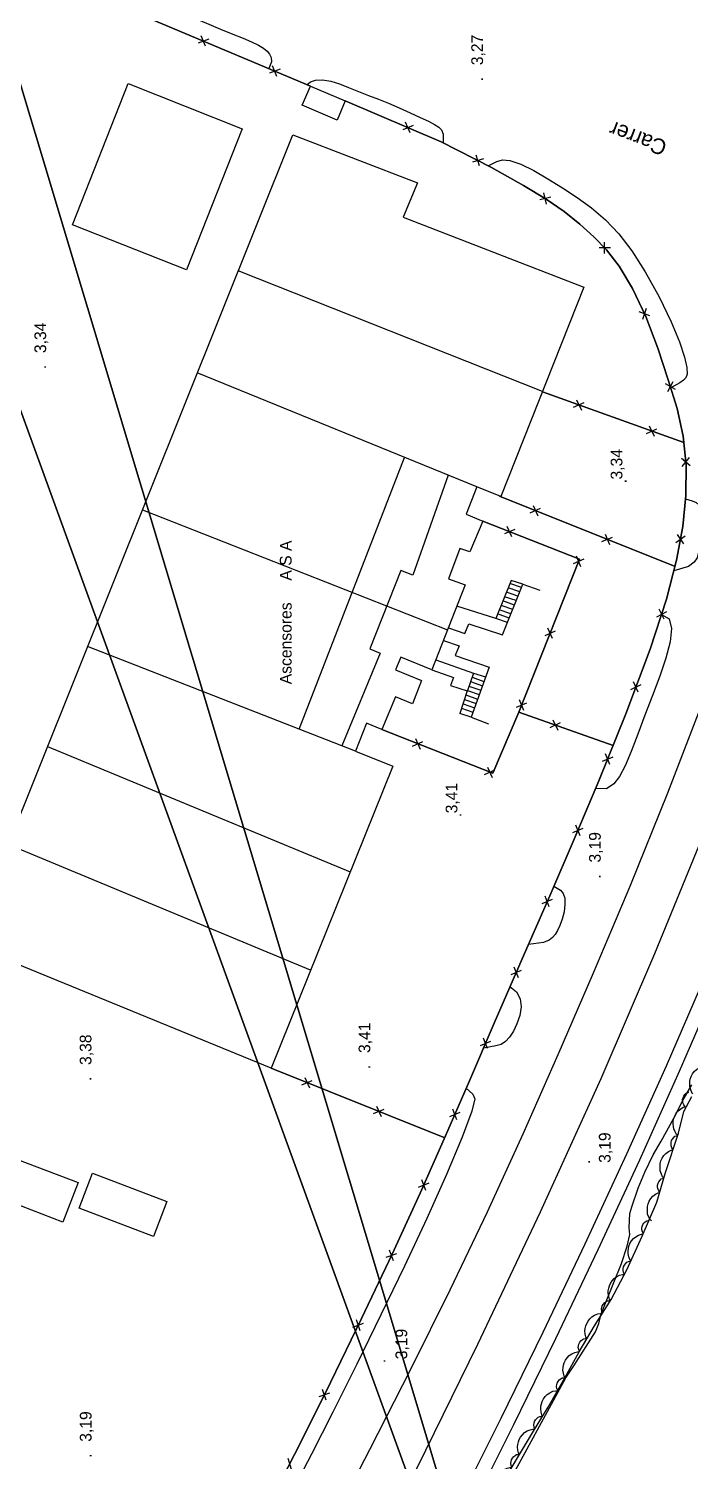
# Model space of a CAD drawing. Extents: x 731854 to 732444, y 4380981 to 4382008.
# Drawn here: x 732074.6 to 732159.3, y 4381101.1 to 4381284.5 of the extents above; entities that cross this region are included whole.
import ezdxf

# ---------------------------------------------------------------- set-up
doc = ezdxf.new("R2010")
doc.units = 0
doc.layers.get('0').update_dxf_attribs({"linetype": 'CONTINUOUS'})
for name, color, linetype in [('1', 7, 'CONTINUOUS'), ('3', 7, 'CONTINUOUS'), ('44', 7, 'CONTINUOUS'), ('48', 7, 'CONTINUOUS'), ('50', 7, 'CONTINUOUS'), ('53', 7, 'CONTINUOUS'), ('PATTERN_CLASS', 7, 'CONTINUOUS')]:
    doc.layers.add(name, color=color, linetype=linetype)

msp = doc.modelspace()

# ---------------------------------------------------------------- linework, layer by layer
at = {"layer": '1', "color": 0, "linetype": 'CONTINUOUS'}
for p, q in [((732110.68, 4381277.1), (732079.21, 4381290.37)), ((732097.69, 4381283.14), (732096.33, 4381282.61)), ((732097.27, 4381282.21), (732096.71, 4381283.55)), ((732106.81, 4381279.3), (732105.45, 4381278.76)), ((732106.39, 4381278.36), (732105.83, 4381279.71)), ((732123.85, 4381272.06), (732122.49, 4381271.53)), ((732123.43, 4381271.13), (732122.87, 4381272.48)), ((732132.82, 4381267.8), (732131.43, 4381267.37)), ((732132.34, 4381266.9), (732131.88, 4381268.29)), ((732141.45, 4381262.88), (732140.03, 4381262.55)), ((732140.9, 4381262.02), (732140.54, 4381263.43)), ((732149.07, 4381256.39), (732147.61, 4381256.42)), ((732148.33, 4381255.69), (732148.33, 4381257.15)), ((732154.13, 4381247.72), (732152.76, 4381248.22)), ((732153.2, 4381247.3), (732153.67, 4381248.68)), ((732140.38, 4381238), (732158.46, 4381231.48)), ((732157.39, 4381238.29), (732156.11, 4381238.99)), ((732156.41, 4381238.02), (732157.08, 4381239.31)), ((732144.36, 4381236.01), (732145.69, 4381236.62)), ((732144.73, 4381236.96), (732145.36, 4381235.65)), ((732153.67, 4381232.65), (732155, 4381233.26)), ((732154.04, 4381233.61), (732154.67, 4381232.29)), ((732159.27, 4381228.5), (732158.16, 4381229.44)), ((732158.25, 4381228.42), (732159.17, 4381229.56)), ((732134.89, 4381224.64), (732157.34, 4381215.63)), ((732139.2, 4381223.45), (732139.78, 4381222.12)), ((732138.8, 4381222.51), (732140.14, 4381223.07)), ((732136.86, 4381220.36), (732135.52, 4381219.79)), ((732136.47, 4381219.41), (732135.87, 4381220.74)), ((732148.38, 4381219.76), (732148.97, 4381218.43)), ((732158.45, 4381218.51), (732157.63, 4381219.72)), ((732147.99, 4381218.82), (732149.33, 4381219.38)), ((732157.45, 4381218.71), (732158.64, 4381219.55)), ((732144.36, 4381216), (732145.69, 4381216.59)), ((732145.3, 4381215.6), (732144.74, 4381216.95)), ((732137.24, 4381211.81), (732135.76, 4381212.33)), ((732137.47, 4381212.37), (732135.98, 4381212.88)), ((732137.69, 4381212.92), (732136.2, 4381213.43)), ((732137.86, 4381213.35), (732136.37, 4381213.85)), ((732136.57, 4381210.13), (732135.08, 4381210.65)), ((732136.79, 4381210.69), (732135.31, 4381211.21)), ((732137.02, 4381211.25), (732135.53, 4381211.76)), ((732135.9, 4381208.46), (732134.41, 4381208.98)), ((732136.12, 4381209.02), (732134.64, 4381209.55)), ((732136.34, 4381209.57), (732134.85, 4381210.09)), ((732154.99, 4381209.2), (732156.29, 4381209.87)), ((732155.95, 4381208.87), (732155.31, 4381210.17)), ((732140.7, 4381206.8), (732142.04, 4381207.39)), ((732141.64, 4381206.4), (732141.08, 4381207.75)), ((732131.37, 4381201.44), (732132.89, 4381200.91)), ((732131.56, 4381201.99), (732133.09, 4381201.48)), ((732130.78, 4381199.74), (732132.28, 4381199.22)), ((732130.97, 4381200.31), (732132.49, 4381199.79)), ((732131.17, 4381200.89), (732132.69, 4381200.35)), ((732151.68, 4381199.9), (732153, 4381200.51)), ((732152.63, 4381199.52), (732152.04, 4381200.85)), ((732130.21, 4381198.03), (732131.67, 4381197.52)), ((732130.4, 4381198.61), (732131.88, 4381198.09)), ((732130.59, 4381199.18), (732132.08, 4381198.66)), ((732137.05, 4381197.6), (732138.38, 4381198.19)), ((732137.99, 4381197.2), (732137.42, 4381198.55)), ((732131.24, 4381196.34), (732129.8, 4381196.82)), ((732130.02, 4381197.47), (732131.47, 4381196.96)), ((732137.34, 4381196.98), (732149.42, 4381192.73)), ((732141.69, 4381195.98), (732142.34, 4381194.67)), ((732141.34, 4381195.02), (732142.66, 4381195.64)), ((732123.73, 4381192.64), (732125.07, 4381193.21)), ((732124.12, 4381193.59), (732124.72, 4381192.26)), ((732148.06, 4381190.7), (732149.4, 4381191.28)), ((732149, 4381190.3), (732148.44, 4381191.64)), ((732132.94, 4381189.01), (732134.28, 4381189.58)), ((732133.33, 4381189.95), (732133.93, 4381188.62)), ((732144.26, 4381181.57), (732145.6, 4381182.13)), ((732145.19, 4381181.15), (732144.66, 4381182.51)), ((732140.32, 4381172.49), (732141.67, 4381173.03)), ((732141.25, 4381172.06), (732140.73, 4381173.42)), ((732136.36, 4381163.42), (732137.71, 4381163.96)), ((732137.29, 4381162.99), (732136.76, 4381164.35)), ((732132.43, 4381154.33), (732133.77, 4381154.88)), ((732133.36, 4381153.91), (732132.83, 4381155.27)), ((732105.67, 4381151.42), (732127.87, 4381142.51)), ((732109.98, 4381150.23), (732110.56, 4381148.9)), ((732109.58, 4381149.29), (732110.92, 4381149.85)), ((732119.16, 4381146.54), (732119.75, 4381145.21)), ((732118.77, 4381145.6), (732120.11, 4381146.16)), ((732128.51, 4381145.24), (732129.86, 4381145.79)), ((732129.44, 4381144.81), (732128.91, 4381146.17)), ((732125.44, 4381135.75), (732124.93, 4381137.12)), ((732124.52, 4381136.18), (732125.87, 4381136.72)), ((732121.3, 4381126.74), (732120.82, 4381128.12)), ((732120.39, 4381127.2), (732121.75, 4381127.7)), ((732116.13, 4381118.27), (732117.5, 4381118.76)), ((732117.04, 4381117.8), (732116.57, 4381119.18)), ((732111.79, 4381109.37), (732113.17, 4381109.85)), ((732112.7, 4381108.9), (732112.25, 4381110.29)), ((732108.26, 4381100.04), (732107.83, 4381101.44))]:
    msp.add_line(p, q, dxfattribs=at)
for points in [[(732199.21, 4381302.1), (732193.95, 4381281.55), (732187.92, 4381259.92), (732181.16, 4381237.73), (732174.2, 4381216.69), (732167.53, 4381198.19), (732161.12, 4381181.67), (732154.72, 4381166.03), (732147.83, 4381150.05), (732140.08, 4381133), (732132.07, 4381116.05), (732124.3, 4381100.21), (732115.92, 4381083.92), (732107.02, 4381067.27), (732102.77, 4381059.82)], [(732080.24, 4381290.33), (732080.49, 4381290.64), (732081.07, 4381291.13), (732081.71, 4381291.34), (732082.69, 4381291.16), (732084.31, 4381290.61), (732086.35, 4381289.8), (732088.52, 4381288.85), (732090.78, 4381287.86), (732093.11, 4381286.91), (732095.36, 4381286.01), (732097.4, 4381285.16), (732099.19, 4381284.39), (732100.75, 4381283.76), (732102.07, 4381283.23), (732103.16, 4381282.76), (732104.04, 4381282.35), (732104.69, 4381281.98), (732105.16, 4381281.6), (732105.47, 4381281.21), (732105.66, 4381280.78), (732105.69, 4381280.23), (732105.35, 4381279.35)], [(732097.04, 4381061.21), (732105.71, 4381078.3), (732112.47, 4381091.38), (732118.28, 4381102.61), (732123.58, 4381112.98), (732128.58, 4381123.04), (732133.35, 4381133.01), (732137.92, 4381143.02), (732142.4, 4381153.17), (732146.91, 4381163.63), (732151.58, 4381174.71), (732156.42, 4381186.66), (732161.18, 4381199.07), (732165.59, 4381211.5), (732169.72, 4381223.84), (732173.75, 4381236.19), (732177.8, 4381249.05), (732181.93, 4381262.8), (732186.02, 4381277.19), (732189.92, 4381291.69)], [(732112.24, 4381062.32), (732122.06, 4381081), (732129.24, 4381094.92), (732135.11, 4381106.6), (732140.47, 4381117.6), (732145.85, 4381128.94), (732151.17, 4381140.44), (732156.25, 4381151.73), (732161.15, 4381163.05), (732165.95, 4381174.62), (732170.55, 4381186.15), (732174.86, 4381197.4), (732179.02, 4381208.87), (732183.18, 4381221.07), (732187.35, 4381233.92), (732191.48, 4381247.23), (732195.52, 4381260.94), (732199.41, 4381274.9), (732203.01, 4381288.56)], [(732113.83, 4381061.48), (732123.66, 4381080.17), (732130.85, 4381094.1), (732136.72, 4381105.8), (732142.09, 4381116.82), (732147.48, 4381128.19), (732152.81, 4381139.69), (732157.9, 4381151.01), (732162.81, 4381162.35), (732167.62, 4381173.94), (732172.23, 4381185.48), (732176.55, 4381196.77), (732180.72, 4381208.27), (732184.89, 4381220.5), (732189.07, 4381233.38), (732193.2, 4381246.71), (732197.25, 4381260.44), (732201.15, 4381274.42), (732204.75, 4381288.12)], [(732080.25, 4381259.37), (732087.39, 4381277.43), (732101.96, 4381271.65), (732094.82, 4381253.6), (732080.25, 4381259.37)], [(732114.11, 4381272.77), (732109.65, 4381274.66), (732110.68, 4381277.1), (732115.14, 4381275.21), (732114.11, 4381272.77)], [(732110.25, 4381277.28), (732110.7, 4381277.64), (732111.34, 4381277.88), (732112.23, 4381277.91), (732113.28, 4381277.73), (732114.39, 4381277.39), (732115.58, 4381276.92), (732116.85, 4381276.41), (732118.14, 4381275.9), (732119.39, 4381275.42), (732120.66, 4381274.92), (732122.04, 4381274.32), (732123.44, 4381273.69), (732124.72, 4381273.11), (732125.8, 4381272.62), (732126.57, 4381272.21), (732127.11, 4381271.87), (732127.47, 4381271.5), (732127.66, 4381270.96), (732127.68, 4381269.87)], [(732106.09, 4381096.98), (732109.51, 4381103.61), (732113.25, 4381111.19), (732117.22, 4381119.37), (732121.13, 4381127.6), (732124.72, 4381135.41), (732127.98, 4381142.75), (732131.02, 4381149.79), (732134.2, 4381157.19), (732137.76, 4381165.39), (732141.3, 4381173.48), (732144.45, 4381180.73), (732147.59, 4381188.17), (732151.03, 4381196.76), (732154.15, 4381205.05), (732156.26, 4381211.46), (732157.54, 4381216.42), (732158.32, 4381220.73), (732158.71, 4381224.73), (732158.74, 4381228.59), (732158.38, 4381232.29), (732157.59, 4381235.84), (732156.47, 4381239.53), (732155.13, 4381243.58), (732153.6, 4381247.62), (732151.89, 4381251.19), (732150.18, 4381254.08), (732148.57, 4381256.16), (732146.95, 4381257.82), (732145.15, 4381259.44), (732143.14, 4381261.05), (732140.84, 4381262.64), (732137.93, 4381264.41), (732133.86, 4381266.69), (732127.41, 4381269.98), (732115.14, 4381275.21)], [(732145.68, 4381251.37), (732135.06, 4381224.59), (732131.96, 4381225.83), (732130.6, 4381222.3), (732132.74, 4381221.41), (732131.1, 4381217.48), (732129.81, 4381217.94), (732128.35, 4381214.03), (732130.5, 4381213.28), (732126.23, 4381202.39), (732122.25, 4381204.03), (732121.59, 4381202.38), (732124.91, 4381201.01), (732123.75, 4381198.06), (732121.56, 4381198.96), (732119.81, 4381194.75), (732117.87, 4381195.59), (732116.46, 4381191.99), (732121.22, 4381190.05), (732105.67, 4381151.42), (732066.9, 4381167.3), (732108.43, 4381270.87), (732124.4, 4381264.71), (732122.54, 4381260.32), (732145.68, 4381251.37)], [(732133.41, 4381266.92), (732134.55, 4381267.44), (732135.27, 4381267.67), (732136.22, 4381267.61), (732137.61, 4381267.12), (732139.29, 4381266.29), (732141.08, 4381265.23), (732142.94, 4381264.08), (732144.81, 4381262.85), (732146.65, 4381261.51), (732148.43, 4381259.98), (732150.14, 4381258.19), (732151.81, 4381256.01), (732153.52, 4381253.32), (732155.29, 4381250.12), (732156.85, 4381246.96), (732157.92, 4381244.36), (732158.53, 4381242.42), (732158.83, 4381241.1), (732158.87, 4381240.26), (732158.72, 4381239.77), (732158.41, 4381239.46), (732157.93, 4381239.13), (732156.79, 4381238.49)], [(732158.66, 4381224.27), (732159.52, 4381224.04), (732160.02, 4381223.8), (732160.42, 4381223.48), (732160.69, 4381222.96), (732160.85, 4381222.17), (732160.89, 4381221.16), (732160.81, 4381220.09), (732160.67, 4381219.06), (732160.51, 4381218.14), (732160.35, 4381217.37), (732160.15, 4381216.75), (732159.78, 4381216.19), (732159.06, 4381215.64), (732157.19, 4381215.05)], [(732119.81, 4381194.75), (732134.01, 4381189.15), (732137.34, 4381196.98), (732145.12, 4381216.56), (732132.74, 4381221.41)], [(732128.34, 4381207.77), (732130.44, 4381207.06), (732130.96, 4381208.3), (732135.26, 4381206.89), (732137.86, 4381213.35), (732140.05, 4381212.61)], [(732136.37, 4381213.85), (732134.4, 4381208.96), (732129.43, 4381210.56)], [(732155.61, 4381209.49), (732156.58, 4381208.94), (732156.87, 4381207.69), (732156.69, 4381205.96), (732156.16, 4381203.9), (732155.37, 4381201.58), (732154.44, 4381199.11), (732153.49, 4381196.6), (732152.56, 4381194.17), (732151.71, 4381191.94), (732150.95, 4381190.09), (732150.24, 4381188.75), (732149.51, 4381187.81), (732148.58, 4381187.16), (732147.18, 4381187.21)], [(732127.7, 4381206.15), (732129.71, 4381205.46), (732129.19, 4381204.23), (732133.54, 4381202.73), (732131.24, 4381196.33), (732133.46, 4381195.5)], [(732126.74, 4381203.69), (732131.56, 4381201.99), (732130.73, 4381199.62)], [(732126.23, 4381202.39), (732129, 4381201.42), (732128.63, 4381200.37), (732130.76, 4381199.69), (732129.8, 4381196.82)], [(732141.83, 4381174.69), (732142.66, 4381174.19), (732143.01, 4381173.78), (732143.22, 4381173.17), (732143.25, 4381172.35), (732143.13, 4381171.41), (732142.89, 4381170.48), (732142.59, 4381169.69), (732142.28, 4381169.04), (732141.98, 4381168.53), (732141.67, 4381168.13), (732141.25, 4381167.8), (732140.49, 4381167.51), (732138.58, 4381167.26)], [(732136.22, 4381161.85), (732137.04, 4381161.16), (732137.53, 4381160.28), (732137.64, 4381159.25), (732137.46, 4381158.17), (732137.1, 4381157.09), (732136.66, 4381156.13), (732136.17, 4381155.37), (732135.65, 4381154.81), (732135.07, 4381154.44), (732134.41, 4381154.25), (732132.82, 4381153.98)], [(732130.61, 4381148.84), (732131.48, 4381148.1), (732131.73, 4381147.48), (732131.35, 4381145.9), (732130.1, 4381142.56), (732128.11, 4381137.8), (732125.57, 4381132.16), (732122.71, 4381126.07), (732119.71, 4381119.83), (732116.62, 4381113.54), (732113.55, 4381107.36), (732110.83, 4381102.01), (732108.8, 4381098.1), (732107.34, 4381095.4), (732106.26, 4381093.5), (732105.45, 4381092.15), (732104.85, 4381091.17), (732104.45, 4381090.55), (732104.21, 4381090.26), (732104.04, 4381090.15), (732103.81, 4381090.03), (732103.47, 4381089.84), (732102.9, 4381089.63), (732101.79, 4381089.67)], [(732069.14, 4381141.26), (732080.97, 4381136.79), (732079.03, 4381131.69), (732067.08, 4381136.3)], [(732082.79, 4381137.96), (732092.32, 4381134.34), (732090.62, 4381129.88), (732081.09, 4381133.51), (732082.79, 4381137.96)]]:
    msp.add_lwpolyline(points, dxfattribs=at)
at = {"layer": '3', "color": 0, "linetype": 'CONTINUOUS'}
for p, q in [((732140.39, 4381238.03), (732101.45, 4381253.47)), ((732131.96, 4381225.83), (732096.22, 4381240.43)), ((732109.23, 4381194.81), (732122.74, 4381229.59)), ((732089.19, 4381222.88), (732128.24, 4381207.52)), ((732116.46, 4381191.99), (732082.17, 4381205.37)), ((732077.05, 4381192.6), (732115.77, 4381176.52)), ((732110.71, 4381163.94), (732072.02, 4381180.06))]:
    msp.add_line(p, q, dxfattribs=at)
msp.add_lwpolyline([(732128.31, 4381227.32), (732123.79, 4381214.52), (732122.25, 4381215.13), (732118.28, 4381205.08), (732119.6, 4381204.53), (732114.69, 4381192.68)], dxfattribs=at)
at = {"layer": '44', "color": 0, "linetype": 'CONTINUOUS'}
msp.add_lwpolyline([(732135.57, 4381097.44), (732143.35, 4381111.79), (732144.37, 4381113.32), (732147.15, 4381117.66), (732147.59, 4381118.71), (732147.89, 4381119.96), (732148.37, 4381121.1), (732150.5, 4381126.42), (732151.22, 4381128.61), (732151.53, 4381130.13), (732151.48, 4381130.96), (732151.54, 4381132.8), (732151.79, 4381133.67), (732152.61, 4381136.06), (732153.47, 4381138.1), (732154.55, 4381140.32), (732155.57, 4381142.06), (732157.2, 4381145.01), (732158.36, 4381147.37), (732159.47, 4381149.28)], dxfattribs=at)
at = {"layer": '53', "color": 0, "linetype": 'CONTINUOUS'}
for points in [[(732159.62, 4381148.12), (732159.48, 4381148.31), (732159.34, 4381148.65), (732159.22, 4381149.05), (732159.21, 4381149.37), (732159.24, 4381149.69), (732159.28, 4381150.01), (732159.39, 4381150.34), (732159.57, 4381150.67), (732159.79, 4381150.99), (732160.08, 4381151.26), (732160.45, 4381151.48), (732160.79, 4381151.62), (732161.03, 4381151.66), (732160.91, 4381151.91), (732160.81, 4381152.18), (732160.81, 4381152.4), (732160.83, 4381152.6), (732160.92, 4381152.85), (732161.04, 4381153.03), (732161.21, 4381153.23), (732161.38, 4381153.36), (732161.58, 4381153.4), (732161.73, 4381153.44)], [(732157.69, 4381142.78), (732157.52, 4381142.94), (732157.35, 4381143.27), (732157.18, 4381143.65), (732157.12, 4381143.96), (732157.11, 4381144.29), (732157.11, 4381144.61), (732157.17, 4381144.95), (732157.3, 4381145.3), (732157.48, 4381145.65), (732157.73, 4381145.94), (732158.07, 4381146.22), (732158.39, 4381146.4), (732158.63, 4381146.47), (732158.47, 4381146.7), (732158.34, 4381146.96), (732158.31, 4381147.17), (732158.3, 4381147.38), (732158.36, 4381147.63), (732158.46, 4381147.83), (732158.59, 4381148.05), (732158.75, 4381148.21), (732158.94, 4381148.27), (732159.09, 4381148.33)], [(732155.9, 4381137.34), (732155.75, 4381137.52), (732155.6, 4381137.85), (732155.45, 4381138.25), (732155.42, 4381138.56), (732155.43, 4381138.89), (732155.45, 4381139.21), (732155.53, 4381139.54), (732155.69, 4381139.88), (732155.89, 4381140.22), (732156.16, 4381140.5), (732156.51, 4381140.75), (732156.85, 4381140.91), (732157.09, 4381140.97), (732156.94, 4381141.2), (732156.83, 4381141.47), (732156.82, 4381141.68), (732156.82, 4381141.89), (732156.9, 4381142.14), (732157.01, 4381142.34), (732157.16, 4381142.54), (732157.32, 4381142.69), (732157.52, 4381142.74), (732157.67, 4381142.79)], [(732154.31, 4381131.85), (732154.15, 4381132.02), (732153.99, 4381132.35), (732153.83, 4381132.74), (732153.79, 4381133.06), (732153.79, 4381133.38), (732153.8, 4381133.7), (732153.88, 4381134.04), (732154.02, 4381134.38), (732154.22, 4381134.72), (732154.48, 4381135.01), (732154.83, 4381135.27), (732155.16, 4381135.44), (732155.4, 4381135.5), (732155.24, 4381135.73), (732155.12, 4381136), (732155.1, 4381136.21), (732155.1, 4381136.42), (732155.18, 4381136.67), (732155.28, 4381136.87), (732155.42, 4381137.08), (732155.58, 4381137.23), (732155.77, 4381137.29), (732155.92, 4381137.34)], [(732151.67, 4381126.74), (732151.54, 4381126.93), (732151.43, 4381127.28), (732151.33, 4381127.69), (732151.33, 4381128.01), (732151.38, 4381128.33), (732151.44, 4381128.64), (732151.57, 4381128.97), (732151.76, 4381129.29), (732152, 4381129.6), (732152.3, 4381129.84), (732152.68, 4381130.05), (732153.03, 4381130.16), (732153.28, 4381130.19), (732153.16, 4381130.45), (732153.08, 4381130.73), (732153.09, 4381130.94), (732153.12, 4381131.15), (732153.23, 4381131.38), (732153.36, 4381131.57), (732153.53, 4381131.75), (732153.71, 4381131.88), (732153.91, 4381131.91), (732154.07, 4381131.93)], [(732149.08, 4381121.64), (732148.96, 4381121.84), (732148.86, 4381122.19), (732148.79, 4381122.61), (732148.8, 4381122.92), (732148.87, 4381123.24), (732148.94, 4381123.55), (732149.08, 4381123.87), (732149.29, 4381124.18), (732149.55, 4381124.48), (732149.86, 4381124.71), (732150.25, 4381124.9), (732150.61, 4381125), (732150.85, 4381125.02), (732150.75, 4381125.27), (732150.68, 4381125.55), (732150.7, 4381125.77), (732150.74, 4381125.97), (732150.86, 4381126.2), (732151, 4381126.38), (732151.18, 4381126.56), (732151.37, 4381126.67), (732151.57, 4381126.69), (732151.73, 4381126.71)], [(732146.01, 4381116.81), (732145.91, 4381117.02), (732145.84, 4381117.38), (732145.8, 4381117.8), (732145.84, 4381118.11), (732145.93, 4381118.42), (732146.03, 4381118.73), (732146.2, 4381119.04), (732146.43, 4381119.33), (732146.71, 4381119.6), (732147.04, 4381119.81), (732147.45, 4381119.96), (732147.81, 4381120.03), (732148.06, 4381120.03), (732147.98, 4381120.29), (732147.93, 4381120.58), (732147.97, 4381120.79), (732148.03, 4381120.99), (732148.17, 4381121.21), (732148.32, 4381121.38), (732148.51, 4381121.54), (732148.71, 4381121.64), (732148.91, 4381121.64), (732149.07, 4381121.65)], [(732143.26, 4381111.8), (732143.14, 4381112), (732143.05, 4381112.36), (732142.99, 4381112.77), (732143.01, 4381113.09), (732143.08, 4381113.4), (732143.16, 4381113.71), (732143.32, 4381114.03), (732143.53, 4381114.33), (732143.79, 4381114.62), (732144.11, 4381114.85), (732144.51, 4381115.03), (732144.86, 4381115.11), (732145.11, 4381115.13), (732145.01, 4381115.39), (732144.96, 4381115.67), (732144.98, 4381115.88), (732145.03, 4381116.09), (732145.15, 4381116.32), (732145.29, 4381116.49), (732145.48, 4381116.66), (732145.67, 4381116.77), (732145.87, 4381116.79), (732146.03, 4381116.8)], [(732140.4, 4381106.84), (732140.29, 4381107.04), (732140.21, 4381107.4), (732140.15, 4381107.82), (732140.18, 4381108.13), (732140.26, 4381108.45), (732140.34, 4381108.76), (732140.5, 4381109.07), (732140.72, 4381109.37), (732140.99, 4381109.66), (732141.31, 4381109.87), (732141.71, 4381110.05), (732142.07, 4381110.13), (732142.32, 4381110.14), (732142.22, 4381110.4), (732142.17, 4381110.68), (732142.2, 4381110.9), (732142.25, 4381111.1), (732142.38, 4381111.32), (732142.52, 4381111.5), (732142.71, 4381111.66), (732142.9, 4381111.77), (732143.1, 4381111.78), (732143.26, 4381111.8)], [(732137.43, 4381101.96), (732137.32, 4381102.16), (732137.24, 4381102.52), (732137.19, 4381102.94), (732137.23, 4381103.25), (732137.31, 4381103.57), (732137.41, 4381103.87), (732137.57, 4381104.18), (732137.8, 4381104.48), (732138.07, 4381104.76), (732138.4, 4381104.97), (732138.8, 4381105.13), (732139.16, 4381105.21), (732139.41, 4381105.21), (732139.32, 4381105.47), (732139.27, 4381105.76), (732139.31, 4381105.97), (732139.36, 4381106.18), (732139.49, 4381106.4), (732139.64, 4381106.57), (732139.83, 4381106.73), (732140.02, 4381106.84), (732140.23, 4381106.84), (732140.38, 4381106.85)], [(732134.54, 4381097.02), (732134.43, 4381097.22), (732134.35, 4381097.58), (732134.29, 4381098), (732134.33, 4381098.31), (732134.41, 4381098.62), (732134.49, 4381098.93), (732134.65, 4381099.25), (732134.87, 4381099.54), (732135.14, 4381099.83), (732135.46, 4381100.04), (732135.87, 4381100.22), (732136.22, 4381100.3), (732136.47, 4381100.3), (732136.38, 4381100.56), (732136.33, 4381100.85), (732136.36, 4381101.06), (732136.41, 4381101.27), (732136.54, 4381101.49), (732136.68, 4381101.66), (732136.87, 4381101.83), (732137.07, 4381101.94), (732137.27, 4381101.95), (732137.43, 4381101.96)]]:
    msp.add_lwpolyline(points, dxfattribs=at)
at = {"layer": 'PATTERN_CLASS', "color": 0, "linetype": 'CONTINUOUS'}
for p, q in [((732079.21, 4381290.37), (732110.68, 4381277.1)), ((732158.46, 4381231.48), (732140.38, 4381238)), ((732157.34, 4381215.63), (732134.89, 4381224.64)), ((732149.42, 4381192.73), (732137.34, 4381196.98)), ((732127.87, 4381142.51), (732105.67, 4381151.42))]:
    msp.add_line(p, q, dxfattribs=at)
for points in [[(732115.14, 4381275.21), (732127.41, 4381269.98), (732133.86, 4381266.69), (732137.93, 4381264.41), (732140.84, 4381262.64), (732143.14, 4381261.05), (732145.15, 4381259.44), (732146.95, 4381257.82), (732148.57, 4381256.16), (732150.18, 4381254.08), (732151.89, 4381251.19), (732153.6, 4381247.62), (732155.13, 4381243.58), (732156.47, 4381239.53), (732157.59, 4381235.84), (732158.38, 4381232.29), (732158.74, 4381228.59), (732158.71, 4381224.73), (732158.32, 4381220.73), (732157.54, 4381216.42), (732156.26, 4381211.46), (732154.15, 4381205.05), (732151.03, 4381196.76), (732147.59, 4381188.17), (732144.45, 4381180.73), (732141.3, 4381173.48), (732137.76, 4381165.39), (732134.2, 4381157.19), (732131.02, 4381149.79), (732127.98, 4381142.75), (732124.72, 4381135.41), (732121.13, 4381127.6), (732117.22, 4381119.37), (732113.25, 4381111.19), (732109.51, 4381103.61), (732106.09, 4381096.98)], [(732132.74, 4381221.41), (732145.12, 4381216.56), (732137.34, 4381196.98), (732134.01, 4381189.15), (732119.81, 4381194.75)], [(732135.45, 4381098.57), (732137.31, 4381101.76), (732139.23, 4381104.94), (732141.09, 4381108.03), (732143.25, 4381111.78), (732145.08, 4381115.09), (732147.03, 4381118.42), (732149.17, 4381121.81), (732151.15, 4381125.61), (732153.14, 4381129.92), (732155.02, 4381134.26), (732156.13, 4381138.04), (732157.77, 4381143.1), (732158.47, 4381145.88), (732159.49, 4381147.8)]]:
    msp.add_lwpolyline(points, dxfattribs=at)

# ---------------------------------------------------------------- texts
at = {"layer": '48', "color": 0, "linetype": 'CONTINUOUS'}
for s, p in [(' 3,27', (732132.77, 4381279.23)), ('.', (732132.77, 4381277.73)), (' 3,34', (732076.88, 4381242.38)), ('.', (732076.88, 4381240.88)), (' 3,34', (732150.6, 4381226.2)), ('.', (732151.13, 4381226.27)), (' 3,41', (732129.49, 4381183.47)), ('.', (732130.01, 4381183.53)), (' 3,19', (732147.83, 4381177.17)), ('.', (732147.83, 4381175.67)), (' 3,38', (732082.68, 4381151.26)), (' 3,41', (732118.35, 4381152.79)), ('.', (732082.68, 4381149.76)), ('.', (732118.35, 4381151.29)), (' 3,19', (732149.09, 4381138.73)), ('.', (732146.47, 4381139.14)), (' 3,19', (732123.07, 4381113.59)), ('.', (732120.28, 4381113.66)), (' 3,19', (732082.69, 4381103.03)), ('.', (732082.69, 4381101.53))]:
    msp.add_text(s, height=1.5, rotation=90, dxfattribs=at).set_placement(p)
at = {"layer": '50', "color": 0, "linetype": 'CONTINUOUS'}
for s, height, rotation, p in [('Carrer', 2, 159.2071, (732156.47, 4381269.99)), ('Ascensores     A S A ', 1.5, 90, (732108.28, 4381200.55))]:
    msp.add_text(s, height=height, rotation=rotation, dxfattribs=at).set_placement(p)

# ---------------------------------------------------------------- meshes
at = {"color": 0, "linetype": 'CONTINUOUS'}
mesh = msp.add_polyface(dxfattribs=at)
corners = [(732162.5, 4380981), (731854.5, 4382007.5), (732444, 4380981), (732444, 4382007.5), (731854.5, 4380981)]
mesh.append_faces([[corners[k] for k in face] for face in [(0, 1, 4), (1, 0, 2, 3)]], dxfattribs={"vtx0": -1, "color": 0})
mesh = msp.add_polyface(dxfattribs=at)
corners = [(732434, 4380991), (732162.5, 4381811), (732162.5, 4380991), (731864.5, 4381811), (732434, 4381811), (731864.5, 4380991)]
mesh.append_faces([[corners[k] for k in face] for face in [(1, 0, 4), (2, 3, 5)]], dxfattribs={"vtx0": -1, "color": 0})
mesh.append_faces([[corners[k] for k in face] for face in [(0, 1, 3, 2)]], dxfattribs={"vtx0": -1, "vtx2": -1, "color": 0})

doc.saveas('drawing.dxf')
